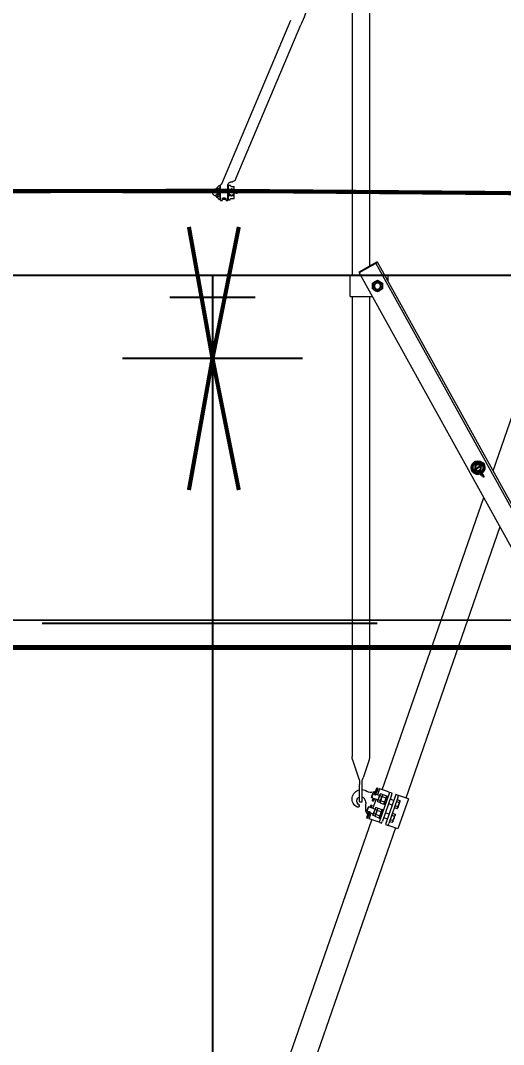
# Model space of a CAD drawing. Header units: millimetres. Extents: x -37020 to 35906, y -101 to 52234.
# Drawn here: x -52.935 to -51.77, y 320.153 to 322.619 of the extents above; entities that cross this region are included whole.
import ezdxf

# ---------------------------------------------------------------- set-up
doc = ezdxf.new("R2010")
doc.units = ezdxf.units.MM
doc.header["$PDMODE"] = 35
doc.header["$PDSIZE"] = 1
for name, pattern in [('CENTER', [50.8, 31.75, -6.35, 6.35, -6.35]), ('CENTROX2', [101.6, 63.5, -12.7, 12.7, -12.7]), ('DASHED2', [0.375, 0.25, -0.125]), ('HIDDEN', [9.525, 6.35, -3.175]), ('TRAZO_Y_PUNTO2', [12.7, 6.35, -3.175, 0, -3.175])]:
    doc.linetypes.add(name, pattern=pattern)
for name, color, linetype in [('Catenaria', 2, 'Continuous'), ('Eje unifilar', 4, 'CENTROX2'), ('ME-RIELES', 240, 'TRAZO_Y_PUNTO2'), ('unifilar VIAS Ppales', 5, 'DASHED2')]:
    doc.layers.add(name, color=color, linetype=linetype)
doc.styles.add('Romans', font='romans.shx', dxfattribs={"width": 0.8})
doc.styles.get("Standard").update_dxf_attribs({"font": 'arial.ttf'})
doc.dimstyles.get("Standard").update_dxf_attribs({"dimtxt": 0.18, "dimasz": 0.18, "dimexe": 0.18, "dimexo": 0.0625, "dimgap": 0.09, "dimtad": 0, "dimtih": 1, "dimtoh": 1, "dimdec": 4, "dimzin": 0, "dimdsep": 46, "dimtxsty": 'Standard', "dimcen": 0.09, "dimadec": 0, "dimazin": 0, "dimtfac": 1, "dimtdec": 4, "dimtofl": 0, "dimtmove": 0, "dimatfit": 3, "dimfxl": 1, "dimtolj": 1, "dimtzin": 0, "dimarcsym": 0})

# ---------------------------------------------------------------- blocks, each defined once
blk = doc.blocks.new('ménsula móvil OUT G 3.2m')
at = {"color": 251, "linetype": 'Continuous', "lineweight": 15}
for p, q in [((1602.1, 92.1), (2695.4, -513.9)), ((1604.4, 96.3), (2697.7, -509.8)), ((1579.8, 51.8), (2673.1, -554.2)), ((2195.6, -231.4), (2480.6, -132.3)), ((2060.4, -214.6), (1407.6, -441.6)), ((1427.4, -498.6), (2131.2, -253.8)), ((2180.7, -253.6), (2180.2, -253.6)), ((2180.2, -253.6), (2180.3, -254)), ((2180.3, -254), (2180.4, -254.3)), ((2180.4, -254.3), (2180.6, -254.7)), ((2180.6, -254.7), (2180.6, -254.8)), ((2196.3, -263.4), (2180.6, -254.7)), ((2180.6, -254.8), (2180.6, -254.9)), ((2180.6, -254.9), (2180.7, -254.9)), ((2181.1, -253.6), (2180.7, -253.6)), ((2180.7, -254.9), (2180.7, -255)), ((2180.7, -255), (2180.7, -255.1)), ((2180.7, -255.1), (2180.7, -255.1)), ((2180.7, -255.1), (2180.8, -255.2)), ((2196.1, -263.7), (2180.8, -255.2)), ((2180.8, -255.2), (2180.8, -255.2)), ((2180.8, -255.2), (2180.8, -255.2)), ((2180.8, -255.2), (2180.8, -255.2)), ((2181.4, -253.6), (2181.1, -253.6)), ((2181.6, -253.6), (2181.4, -253.6)), ((2181.7, -253.6), (2181.6, -253.6)), ((2197.2, -262.2), (2181.7, -253.6)), ((2182.6, -257.5), (2183, -257.4)), ((2182.9, -257.9), (2182.6, -257.5)), ((2183.1, -258.3), (2182.9, -257.9)), ((2183, -257.4), (2183.3, -257.4)), ((2183.2, -258.6), (2183.1, -258.3)), ((2183.3, -258.7), (2183.2, -258.6)), ((2183.3, -257.4), (2183.7, -257.3)), ((2183.4, -258.8), (2183.3, -258.7)), ((2183.4, -258.8), (2195.4, -265.4)), ((2183.7, -257.3), (2183.8, -257.3)), ((2195.9, -264), (2183.7, -257.3)), ((2183.8, -257.3), (2183.9, -257.2)), ((2183.9, -257.2), (2184, -257.2)), ((2184, -257.2), (2184, -257.2)), ((2184, -257.2), (2184.1, -257.2)), ((2184.1, -257.2), (2184.2, -257.2)), ((2184.2, -257.2), (2184.2, -257.2)), ((2184.2, -257.2), (2184.3, -257.2)), ((2196.1, -263.7), (2184.3, -257.2)), ((2184.3, -257.2), (2184.3, -257.2)), ((2184.3, -257.2), (2184.3, -257.2)), ((2211.3, -271.7), (2210.3, -271.2)), ((2212, -270.4), (2210.8, -269.8)), ((2212, -270.4), (2211.3, -271.7)), ((2214.3, -270.8), (2214.4, -270.9)), ((2214.4, -270.9), (2214.4, -271.2)), ((2214.4, -271.2), (2214.5, -271.7)), ((2196.5, -277.6), (2195.5, -279)), ((2198.1, -278.5), (2197.4, -280.1)), ((2209, -273), (2210.2, -273.7)), ((2211, -272.4), (2209.9, -271.8)), ((2211.1, -272), (2210.1, -271.5)), ((2211.1, -272), (2210.1, -271.5)), ((2210.2, -273.7), (2211, -272.4)), ((2211, -272.4), (2211.1, -272)), ((2211.3, -271.7), (2211.1, -272)), ((2211.8, -275.4), (2211.9, -275.4)), ((2211.9, -275.4), (2212.1, -275.3)), ((2212.1, -275.3), (2212.6, -275.1)), ((2212.6, -275.1), (2213.1, -274.9)), ((2213.5, -273.4), (2213.1, -274)), ((2213.1, -274.9), (2213.2, -274.9)), ((2213.2, -274.9), (2213.3, -274.9)), ((2213.3, -274.9), (2213.4, -274.8)), ((2213.3, -274.9), (2213.3, -274.9)), ((2213.4, -274.8), (2213.4, -274.8)), ((2213.4, -274.8), (2213.5, -274.8)), ((2213.9, -272.7), (2213.5, -273.4)), ((2213.5, -274.8), (2213.5, -274.8)), ((2213.5, -274.8), (2213.5, -274.8)), ((2215.1, -274.3), (2213.7, -275.1)), ((2214.2, -275.6), (2214.8, -274.7)), ((2214.5, -271.7), (2214.6, -272.2)), ((2214.6, -272.2), (2214.7, -272.3)), ((2214.7, -272.3), (2214.7, -272.4)), ((2214.7, -272.4), (2214.7, -272.4)), ((2214.7, -272.4), (2214.7, -272.5)), ((2214.7, -272.5), (2214.7, -272.5)), ((2214.7, -272.5), (2214.7, -272.6)), ((2214.7, -272.6), (2214.7, -272.6)), ((2214.7, -272.6), (2214.7, -272.6)), ((2214.8, -274.7), (2214.9, -274.6)), ((2215.2, -274), (2215.8, -272.8)), ((2215.8, -272.8), (2215.8, -272.7)), ((1405.4, -435.5), (1333.5, -460.6)), ((1405.4, -435.5), (1412, -454.3)), ((1335.6, -466.7), (587.8, -726.7)), ((1333.5, -460.6), (1340, -479.3)), ((1409, -461), (1346.5, -482.8)), ((1411.1, -467), (1348.6, -488.8)), ((1358.6, -470.1), (1366, -467.6)), ((1366, -467.6), (1367.1, -467.2)), ((1367.1, -467.2), (1368.7, -467.5)), ((1371, -474.2), (1368.7, -467.5)), ((1383.2, -461.6), (1382.1, -462.8)), ((1384.5, -469.6), (1382.1, -462.8)), ((1384.3, -461.2), (1383.2, -461.6)), ((1391.7, -458.6), (1384.3, -461.2)), ((1389.4, -467.9), (1387, -461.1)), ((1399, -456.1), (1391.7, -458.6)), ((1399.2, -464.4), (1396.8, -457.7)), ((1400.2, -455.7), (1399, -456.1)), ((1401.7, -456), (1400.2, -455.7)), ((1404.1, -462.7), (1401.7, -456)), ((1409, -461), (1413.7, -459.4)), ((1415.8, -465.4), (1411.1, -467)), ((1412, -454.3), (1413.7, -459.4)), ((1413.7, -459.4), (1415.8, -465.4)), ((1340, -479.3), (1341.8, -484.4)), ((1341.8, -484.4), (1346.5, -482.8)), ((1343.8, -490.4), (1341.8, -484.4)), ((1348.6, -488.8), (1343.8, -490.4)), ((1349.1, -474.3), (1350.1, -473.1)), ((1351.4, -481.1), (1349.1, -474.3)), ((1350.1, -473.1), (1351.2, -472.7)), ((1351.2, -472.7), (1358.6, -470.1)), ((1414.4, -476.5), (1351.9, -498.2)), ((1416.5, -482.5), (1353.9, -504.2)), ((1356.3, -479.4), (1354, -472.6)), ((1360.9, -495.1), (1357.6, -485.6)), ((1366.1, -475.9), (1363.8, -469.2)), ((1369, -481.7), (1372.3, -491.1)), ((1390.7, -474.1), (1394, -483.6)), ((1391.3, -491.2), (1392.3, -494.2)), ((1392.3, -494.2), (1413.2, -487)), ((1401.1, -501.7), (1398.1, -493.1)), ((1405.3, -479.6), (1402, -470.2)), ((1411, -498.3), (1407.9, -489.6)), ((1412.9, -487.9), (1411.3, -487.6)), ((1413.2, -487), (1412.2, -484)), ((1415.9, -496.6), (1412.9, -487.9)), ((1414.4, -476.5), (1419.1, -474.8)), ((1421.2, -480.8), (1416.5, -482.5)), ((1419.1, -474.8), (1421.2, -480.8)), ((1421.2, -480.8), (1423, -485.9)), ((1423, -485.9), (1429.5, -504.7)), ((2665.8, -485), (2653.1, -485)), ((2665.8, -492.1), (2665.8, -485)), ((1347.1, -499.9), (1351.9, -498.2)), ((1349.2, -505.9), (1347.1, -499.9)), ((1353.9, -504.2), (1349.2, -505.9)), ((1349.2, -505.9), (1351, -511)), ((1351, -511), (1357.5, -529.7)), ((1359.3, -505.7), (1358.2, -502.7)), ((1380.1, -498.5), (1359.3, -505.7)), ((1360.2, -506.3), (1361.2, -505)), ((1363.2, -514.9), (1360.2, -506.3)), ((1364.8, -515.2), (1363.2, -514.9)), ((1363.7, -516.5), (1364.8, -515.2)), ((1363.7, -516.5), (1365.2, -520.6)), ((1364.8, -515.2), (1365.9, -514.8)), ((1368.1, -513.2), (1365.1, -504.6)), ((1365.9, -514.8), (1373.3, -512.3)), ((1368.6, -514.8), (1370.1, -518.9)), ((1373.3, -512.3), (1380.6, -509.7)), ((1377.9, -509.8), (1374.9, -501.1)), ((1382.6, -515.4), (1375.2, -518)), ((1378.2, -499.1), (1379.8, -499.4)), ((1378.4, -511.3), (1379.9, -515.5)), ((1379.1, -495.5), (1380.1, -498.5)), ((1382.8, -508.1), (1379.8, -499.4)), ((1380.6, -509.7), (1381.8, -509.3)), ((1380.9, -516), (1386.3, -531.4)), ((1382.8, -508.1), (1381.8, -509.3)), ((1381.8, -509.3), (1383.3, -509.6)), ((1382.6, -521), (1404.4, -513.4)), ((1383.7, -515), (1382.6, -515.4)), ((1383.3, -509.6), (1384.8, -513.8)), ((1384.8, -513.8), (1383.7, -515)), ((1394.3, -493.5), (1393.2, -494.8)), ((1396.2, -503.4), (1393.2, -494.8)), ((1396.2, -503.4), (1397.8, -503.7)), ((1397.8, -503.7), (1396.8, -505)), ((1396.8, -505), (1398.2, -509.1)), ((1399, -503.4), (1397.8, -503.7)), ((1398.2, -509.1), (1399.8, -509.4)), ((1406.3, -500.8), (1399, -503.4)), ((1399.8, -509.4), (1400.9, -509)), ((1400.9, -509), (1408.3, -506.5)), ((1401.7, -503.3), (1403.1, -507.4)), ((1402.6, -508.4), (1408, -523.9)), ((1405.2, -518), (1405.9, -517.8)), ((1405.9, -517.8), (1405.2, -518)), ((1413.7, -498.2), (1406.3, -500.8)), ((1415.7, -503.9), (1408.3, -506.5)), ((1411.5, -499.8), (1412.9, -504)), ((1414.8, -497.8), (1413.7, -498.2)), ((1417.2, -513.8), (1414, -504.5)), ((1414.8, -497.8), (1415.9, -496.6)), ((1416.4, -498.1), (1414.8, -497.8)), ((1415.7, -503.9), (1416.8, -503.5)), ((1429.5, -504.7), (1415.7, -509.5)), ((1415.7, -514.4), (1430.8, -509.1)), ((1430.8, -509.1), (1415.7, -514.4)), ((1416.4, -498.1), (1417.8, -502.3)), ((1416.6, -517.1), (1431.7, -511.8)), ((1416.6, -517.1), (1431.7, -511.8)), ((1416.8, -503.5), (1417.8, -502.3)), ((1419.3, -519.9), (1418.1, -516.5)), ((1423.7, -514.6), (1421.5, -520.5)), ((1423.2, -506.8), (1424.7, -511.2)), ((1431.9, -511.5), (1431.2, -509.3)), ((2633.5, -498), (2626.5, -510)), ((2626.5, -510), (2633.5, -522)), ((2647.3, -498), (2633.5, -498)), ((2654.3, -510), (2647.3, -498)), ((2647.3, -522), (2654.3, -510)), ((607.6, -783.7), (1355.4, -523.6)), ((1357.5, -529.7), (1371.3, -524.9)), ((1359.8, -536.5), (1359, -534.3)), ((1359.3, -534), (1374.4, -528.7)), ((1374.4, -528.7), (1359.3, -534)), ((1375.3, -531.4), (1360.2, -536.7)), ((1375.3, -531.4), (1360.2, -536.7)), ((1366.7, -520.9), (1365.2, -520.6)), ((1366.1, -526.7), (1367.6, -530.9)), ((1367.9, -520.5), (1366.7, -520.9)), ((1367.9, -520.5), (1375.2, -518)), ((1372.8, -529.3), (1369.6, -519.9)), ((1374.9, -535.4), (1373.8, -532)), ((1386.3, -531.4), (1374.9, -535.4)), ((1376.2, -536), (1374.9, -535.4)), ((1385.7, -532.7), (1376.2, -536)), ((1376.9, -537.7), (1393.4, -537.9)), ((1384.2, -525.3), (1384.8, -525.1)), ((1384.9, -525.1), (1384.2, -525.3)), ((1384.8, -525.1), (1387.5, -524.2)), ((1384.9, -525.1), (1384.8, -525.1)), ((1387.5, -524.2), (1384.9, -525.1)), ((1385, -525.1), (1384.9, -525.1)), ((1385.2, -525.2), (1385, -525.1)), ((1385.8, -527.8), (1385.1, -528)), ((1385.8, -527.8), (1385.1, -528)), ((1385.4, -525.4), (1385.2, -525.2)), ((1385.5, -525.6), (1385.4, -525.4)), ((1385.7, -525.8), (1385.5, -525.6)), ((1385.8, -526.1), (1385.7, -525.8)), ((1386.3, -531.4), (1385.7, -532.7)), ((1385.9, -526.4), (1385.8, -526.1)), ((1388.4, -526.9), (1385.8, -527.8)), ((1388.4, -526.9), (1385.8, -527.8)), ((1385.8, -527.8), (1385.9, -527.7)), ((1385.8, -527.8), (1385.8, -527.8)), ((1386, -526.7), (1385.9, -526.4)), ((1385.9, -527.7), (1386, -527.5)), ((1386, -527), (1386, -526.7)), ((1386, -527.2), (1386, -527)), ((1386, -527.5), (1386, -527.2)), ((1387.5, -524.2), (1389.2, -523.6)), ((1389.2, -523.6), (1387.5, -524.2)), ((1387.5, -524.2), (1387.5, -524.2)), ((1390.1, -526.3), (1388.4, -526.9)), ((1390.1, -526.3), (1388.4, -526.9)), ((1388.4, -526.9), (1388.4, -526.9)), ((1400.8, -519.5), (1402.5, -518.9)), ((1402.5, -518.9), (1400.9, -519.5)), ((1401.8, -522.2), (1403.5, -521.6)), ((1401.8, -522.2), (1403.5, -521.6)), ((1402.5, -518.9), (1405.2, -518)), ((1405.2, -518), (1402.5, -518.9)), ((1402.5, -518.9), (1402.5, -518.9)), ((1403.5, -521.6), (1406.1, -520.7)), ((1403.5, -521.6), (1406.1, -520.7)), ((1403.5, -521.6), (1403.5, -521.6)), ((1405.2, -541), (1403.9, -540.4)), ((1404.9, -518.8), (1405, -518.6)), ((1405, -519.1), (1404.9, -518.8)), ((1405, -518.3), (1405.1, -518.2)), ((1405, -518.6), (1405, -518.3)), ((1405, -519.4), (1405, -519.1)), ((1405.1, -519.7), (1405, -519.4)), ((1405.1, -518.2), (1405.2, -518)), ((1405.3, -520), (1405.1, -519.7)), ((1405.2, -518), (1405.2, -518)), ((1405.4, -520.2), (1405.3, -520)), ((1405.6, -520.4), (1405.4, -520.2)), ((1405.8, -520.6), (1405.6, -520.4)), ((1405.9, -520.7), (1405.8, -520.6)), ((1406.1, -520.7), (1405.9, -520.7)), ((1406.1, -520.7), (1406.8, -520.5)), ((1406.1, -520.7), (1406.8, -520.5)), ((1406.1, -520.7), (1406.1, -520.7)), ((1408, -523.9), (1419.3, -519.9)), ((1408, -523.9), (1409.2, -524.5)), ((1409.2, -524.5), (1418.7, -521.2)), ((1418.7, -521.2), (1419.3, -519.9)), ((1499.4, -530.2), (1455.9, -544.6)), ((2615, -528.9), (1507.3, -528.9)), ((2615, -576), (2615, -522)), ((2633.5, -522), (2647.3, -522)), ((3733.5, -528.9), (2687.1, -528.9)), ((1388.9, -553.8), (1389.6, -553.8)), ((1398.2, -552.9), (1398.2, -547.1)), ((1398.2, -547.1), (1440.2, -547.1)), ((1398.2, -552.9), (1440.2, -552.9)), ((1499.4, -569.8), (1455.9, -555.4)), ((2665.8, -576), (2665.8, -553.1)), ((2615, -571.1), (1507.3, -571.1)), ((2615, -576), (2665.8, -576)), ((3733.5, -571.1), (2665.8, -571.1)), ((2901.2, -850.5), (3269.5, -694.5)), ((3280.1, -719.3), (2886.2, -886.1)), ((2851.5, -862.2), (2851.5, -855.2)), ((2851.5, -855.2), (2880.5, -855.2)), ((2857.3, -862.2), (2857.7, -862.7)), ((2858.5, -862.7), (2857.7, -862.7)), ((2858.5, -869.7), (2858.5, -862.7)), ((2864.9, -855.2), (2864.9, -851.9)), ((2866.4, -850), (2867.4, -850)), ((2866.9, -851.9), (2866.9, -855.2)), ((2866.9, -851.9), (2866.9, -855.2)), ((2866.9, -851.9), (2866.9, -851.9)), ((2867.2, -851.9), (2867.2, -855.2)), ((2873.5, -869.7), (2873.5, -862.7)), ((2873.5, -862.7), (2874.3, -862.7)), ((2874.7, -862.2), (2874.3, -862.7)), ((2880.5, -862.2), (2880.5, -855.2)), ((2896.6, -852.4), (2901.2, -850.5)), ((2846.3, -874.7), (2846.3, -870.7)), ((2846.3, -870.7), (2884.1, -870.7)), ((2846.3, -888.7), (2846.3, -884.7)), ((2848.5, -869.7), (2848.5, -865.2)), ((2848.5, -865.2), (2848.5, -865.2)), ((2883.5, -869.7), (2848.5, -869.7)), ((2849, -870.7), (2849, -869.7)), ((2849.9, -884.6), (2849.9, -874.8)), ((2883, -870.7), (2883, -869.7)), ((2883.5, -869.7), (2883.5, -865.2)), ((2883.5, -865.2), (2883.5, -865.2)), ((2884.1, -870.7), (2887, -869.5)), ((2846.3, -888.7), (2884, -888.7)), ((2850, -892.7), (2850, -889.2)), ((2850, -889.2), (2865, -889.2)), ((2851, -889), (2851.2, -888.7)), ((2851, -889.2), (2851, -889)), ((2856.5, -889.2), (2856.5, -898.3)), ((2856.5, -898.3), (2858.2, -899.7)), ((2858.2, -899.7), (2862.1, -897.6)), ((2865, -889.2), (2859.2, -894.2)), ((2859.2, -894.2), (2862.1, -897.6)), ((2865, -889.2), (2865, -888.7)), ((2867, -889.2), (2867, -888.7)), ((2872.8, -894.2), (2867, -889.2)), ((2867, -889.2), (2882, -889.2)), ((2869.9, -897.7), (2872.8, -894.2)), ((2869.9, -897.7), (2873.5, -899.6)), ((2875.5, -898.3), (2873.9, -899.7)), ((2875.5, -889.2), (2875.5, -898.3)), ((2881, -888.7), (2881, -889.2)), ((2882, -889.2), (2882, -892.7))]:
    blk.add_line(p, q, dxfattribs=at)
at = {"color": 251, "linetype": 'CENTER'}
blk.add_line((2212, -251.6), (2194.2, -283.6), dxfattribs=at)
at = {"color": 251}
blk.add_line((2697.7, -509.8), (2673.1, -554.2), dxfattribs=at)
at = {"color": 251, "linetype": 'Continuous', "lineweight": 15}
blk.add_lwpolyline([(2862.3, -855.3), (2869.7, -855.3), (2873.5, -861.7), (2869.7, -868.2), (2862.3, -868.2), (2858.5, -861.7)], close=True, dxfattribs=at)
for points in [[(2864.6, -850.7), (2864.7, -850.8), (2865, -850.9), (2865.3, -850.8), (2865.7, -850.6), (2866.1, -850.4), (2866.4, -850)], [(2864.9, -851.9), (2864.9, -851.9), (2865, -851.9), (2865.3, -851.9), (2865.7, -851.9), (2866.1, -851.9), (2866.5, -851.9), (2866.9, -851.9)], [(2867.4, -850), (2867.6, -849.7), (2867.7, -849.2), (2867.6, -848.8), (2867.4, -848.4), (2867.2, -848.1), (2866.9, -848.1), (2866.6, -848.1), (2866.4, -848.4), (2866.2, -848.8), (2866.1, -849.2), (2866.2, -849.7), (2866.4, -850)], [(2867.2, -851.9), (2867.1, -851.9), (2866.9, -851.9)], [(2846.3, -874.7), (2846.3, -874.7), (2846.5, -874.7), (2847.2, -874.7), (2848.2, -874.7), (2849.6, -874.7)], [(2849.6, -884.7), (2848.2, -884.7), (2847.2, -884.7), (2846.5, -884.7), (2846.3, -884.7), (2846.3, -884.7)], [(2850, -892.7), (2851.9, -894.3), (2854.1, -896.2), (2856.5, -898.3)], [(2882, -892.7), (2880.1, -894.3), (2877.9, -896.2), (2875.5, -898.3)]]:
    blk.add_lwpolyline(points, dxfattribs=at)
blk.add_lwpolyline([(2862, -897.2), (2860.4, -895.2, -0.376662), (2860.4, -894.7, -0.42904), (2871.6, -894.7, -0.376662), (2871.6, -895.2), (2870, -897.2, 0.476974), (2870.1, -897.8), (2873.5, -899.6, -0.278878), (2873.7, -899.9, -1.011739), (2858.3, -899.9, -0.278879), (2858.5, -899.6), (2861.9, -897.8, 0.476974)], format="xyb", close=True, dxfattribs=at)
for centre, radius in [((2203.1, -267.6), 8), ((2203.1, -267.6), 6.5), ((2640.4, -510), 12), ((2866, -861.7), 6.47)]:
    blk.add_circle(centre, radius, dxfattribs=at)
at = {"color": 251, "linetype": 'HIDDEN'}
blk.add_circle((2640.4, -510), 8, dxfattribs=at)
at = {"color": 251, "linetype": 'Continuous', "lineweight": 15}
for centre, radius, start, end in [((2203.1, -267.6), 16.7, 157.3746, 253.2356), ((2203.1, -267.6), 13.7, 158.7588, 209.4223), ((2203.1, -267.6), 16.7, 337.9875, 144.6254), ((2203.1, -267.6), 11.9, 159.9341, 181), ((2203.1, -267.6), 11.9, 181, 241), ((2203.1, -267.6), 13.7, 92.4976, 143.2412), ((2203.1, -267.6), 11.9, 121, 142.0659), ((2203.1, -267.6), 11.9, 61, 121), ((2203.1, -267.6), 13.7, 31.5399, 89.9713), ((2203.1, -267.6), 11.9, 1, 61), ((2215, -274.2), 3.51, 200.2664, 61), ((2213.7, -267.5), 3.36, 241, 281.7336), ((2215, -274.2), 3.51, 61, 101.7336), ((2203.1, -267.6), 11.9, 344.7098, 1), ((2203.1, -267.6), 13.7, 345.7563, 30.0692), ((2203.1, -267.6), 13.7, 212.1347, 236.5), ((2203.1, -267.6), 11.9, 241, 301), ((2203.1, -267.6), 13.7, 245.5, 269.5138), ((2203.1, -267.6), 16.7, 253.2356, 324.0125), ((2203.1, -267.6), 13.7, 272.7122, 316.2437), ((2203.1, -267.6), 11.9, 301, 317.2902), ((2208.6, -276.6), 3.36, 20.2664, 61), ((2208.6, -276.6), 4.85, 20.2664, 61), ((2213.7, -267.5), 5.21, 241, 281.7336), ((2208.6, -276.6), 5.21, 20.2664, 61), ((2213.7, -267.5), 4.85, 241, 281.7336), ((2215, -274.2), 2.03, 200.2664, 101.7336), ((2215, -274.2), 1.67, 200.2664, 101.7336), ((1436.6, -526.7), 19.1, 144.285, 156.6722), ((1377, -527.7), 10, 199.1769, 200.1036), ((1377, -527.7), 10, 216.6875, 269.1769), ((1392.5, -523.9), 5.02, 182.7126, 215.6412), ((1389.4, -525), 1.45, 300.1393, 98.2146), ((1389.2, -523.8), 0.23, 98.2146, 109.1769), ((1390, -526.1), 0.23, 289.1769, 300.1393), ((1393, -562.9), 25, 64.1769, 89.1769), ((1401.6, -520.8), 1.45, 120.1393, 278.2146), ((1401, -519.7), 0.23, 109.1769, 120.1393), ((1401.7, -522), 0.23, 278.2146, 289.1769), ((1398.5, -521.9), 5.02, 2.7126, 35.6412), ((1400.8, -550), 10, 16.858, 64.1769), ((1435.5, -525.8), 15, 159.1769, 216.9913), ((1405.6, -548.4), 22.5, 3.204, 36.9913), ((1507.3, -553.9), 25, 90, 108.3098), ((1388.8, -557.3), 3.5, 89.1769, 208.1725), ((1405.6, -548.4), 22.5, 208.1725, 348.3527), ((1389.5, -557.3), 3.5, 32.9259, 89.1769), ((1400.8, -550), 10, 212.9259, 343.142), ((1440.2, -497.1), 50, 270, 288.3098), ((1440.2, -602.9), 50, 71.6902, 90), ((1507.3, -546.1), 25, 251.6902, 270), ((3472.7, -1174.2), 521, 77.9537, 112.9537), ((2848.5, -862.2), 3, 270, 0), ((2868.9, -862.5), 11.6, 140.8336, 178.3498), ((2863.6, -851.8), 3.32, 358.8053, 32.8157), ((2870.2, -851.8), 3.32, 147.0882, 181.1058), ((2867, -850.4), 0.568, 332.2345, 43.0617), ((2863.1, -862.5), 11.6, 1.6502, 39.1664), ((2883.5, -862.2), 3, 180, 270), ((2904.4, -863.8), 13.8, 124.6104, 180.6061), ((2884.6, -864), 6, 292.9537, 0.6061)]:
    blk.add_arc(centre, radius, start, end, dxfattribs=at)
for centre, major_axis, ratio, start_param, end_param in [((1433.2, -509.8), (-2.73, -0.95), 0.501149, 5.349757, 7.216614), ((1430.8, -509.3), (-0.076, 0.217), 0.534873, 6.091856, 6.283185), ((1431.1, -510.5), (-0.48, 1.37), 0.534873, 5.645818, 6.091856), ((1431.1, -510.5), (-0.48, 1.37), 0.534873, 3.332922, 3.77896), ((1431.6, -511.6), (-0.076, 0.217), 0.534873, 3.141593, 3.332922)]:
    blk.add_ellipse(centre, major_axis=major_axis, ratio=ratio, start_param=start_param, end_param=end_param, dxfattribs=at)
at = {"color": 251, "linetype": 'Continuous', "lineweight": 15, "extrusion": (0, 0, -1)}
for centre, major_axis, ratio, start_param, end_param in [((1359.9, -535.3), (-0.48, 1.37), 0.534873, 5.645818, 6.091856), ((1357.8, -536), (2.73, 0.95), 0.501149, 5.349757, 7.216614), ((1359.3, -534.2), (-0.076, 0.217), 0.534873, 6.091856, 6.283185), ((1359.9, -535.3), (-0.48, 1.37), 0.534873, 3.332922, 3.77896), ((1360.1, -536.5), (-0.076, 0.217), 0.534873, 3.141593, 3.332922)]:
    blk.add_ellipse(centre, major_axis=major_axis, ratio=ratio, start_param=start_param, end_param=end_param, dxfattribs=at)
at = {"color": 251, "linetype": 'Continuous', "lineweight": 15}
for points, knots in [([(2191.2, -267.8), (2191.2, -266.8), (2191.1, -265.2), (2191.1, -263.7), (2191.1, -263.1)], [0, 0, 0, 0, 0.597277, 1, 1, 1, 1]), ([(2191.3, -274.7), (2191.3, -273.6), (2191.2, -271.4), (2191.2, -269.1), (2191.2, -267.8), (2191.2, -267.8)], [0, 0, 0, 0, 0.484546, 0.986748, 1, 1, 1, 1]), ([(2197, -257.4), (2196.8, -257.5), (2195.9, -258), (2194.6, -258.8), (2193.4, -259.5), (2192.9, -259.8)], [0, 0, 0, 0, 0.098345, 0.64049, 1, 1, 1, 1]), ([(2202.9, -253.8), (2202.4, -254.1), (2201.2, -254.9), (2199.2, -256), (2197.7, -256.9), (2197, -257.4)], [0, 0, 0, 0, 0.265444, 0.628072, 1, 1, 1, 1]), ([(2202.9, -253.8), (2203.8, -254.4), (2205.7, -255.4), (2207.8, -256.6), (2208.8, -257.2), (2208.9, -257.2)], [0, 0, 0, 0, 0.484547, 0.986748, 1, 1, 1, 1]), ([(2208.9, -257.2), (2209.7, -257.6), (2211.4, -258.6), (2213.4, -259.7), (2214.6, -260.3), (2214.9, -260.5)], [0, 0, 0, 0, 0.406635, 0.827972, 1, 1, 1, 1]), ([(2214.9, -260.5), (2214.9, -261.6), (2214.9, -263.8), (2215, -266.1), (2215, -267.4), (2215, -267.4)], [0, 0, 0, 0, 0.4845457, 0.9867486, 1, 1, 1, 1]), ([(2215, -267.4), (2215, -268.4), (2215, -269.5), (2215.1, -270.6), (2215.1, -270.8)], [0, 0, 0, 0, 0.847161, 1, 1, 1, 1]), ([(2197.3, -278), (2196.5, -277.5), (2194.8, -276.6), (2192.8, -275.5), (2191.6, -274.9), (2191.3, -274.7)], [0, 0, 0, 0, 0.406636, 0.827972, 1, 1, 1, 1]), ([(2203.3, -281.3), (2202.4, -280.8), (2200.5, -279.8), (2198.4, -278.6), (2197.3, -278), (2197.3, -278)], [0, 0, 0, 0, 0.4845457, 0.9867481, 1, 1, 1, 1]), ([(2209.2, -277.8), (2209.1, -277.9), (2208.2, -278.4), (2206.6, -279.4), (2204.7, -280.5), (2203.7, -281.1), (2203.3, -281.3)], [0, 0, 0, 0, 0.066921, 0.435837, 0.815266, 1, 1, 1, 1]), ([(2212.1, -276.1), (2211.9, -276.2), (2211, -276.8), (2210, -277.3), (2209.2, -277.8)], [0, 0, 0, 0, 0.2287917, 1, 1, 1, 1]), ([(2215.1, -272.6), (2215.1, -272.8), (2215.1, -273.3), (2215.1, -273.9), (2215.1, -274.3)], [0, 0, 0, 0, 0.32141, 1, 1, 1, 1]), ([(1366, -467.6), (1365.9, -467.6), (1365.7, -467.7), (1365.2, -467.9), (1364.7, -468.3), (1364.2, -468.7), (1363.9, -469), (1363.8, -469.2)], [0, 0, 0, 0, 0.070056, 0.300425, 0.53083, 0.765392, 1, 1, 1, 1]), ([(1368.7, -467.5), (1368.4, -467.4), (1368, -467.4), (1367.3, -467.3), (1366.6, -467.4), (1366.2, -467.5), (1366, -467.6)], [0, 0, 0, 0, 0.247711, 0.495365, 0.747705, 1, 1, 1, 1]), ([(1382.1, -462.8), (1382.3, -462.6), (1382.6, -462.3), (1383.1, -461.8), (1383.7, -461.5), (1384.1, -461.3), (1384.3, -461.2)], [0, 0, 0, 0, 0.247711, 0.495365, 0.747705, 1, 1, 1, 1]), ([(1384.3, -461.2), (1384.4, -461.2), (1384.6, -461.1), (1385.1, -461), (1385.7, -461), (1386.3, -461), (1386.8, -461.1), (1387, -461.1)], [0, 0, 0, 0, 0.070056, 0.300425, 0.53083, 0.765392, 1, 1, 1, 1]), ([(1387, -461.1), (1387.6, -460.7), (1388.4, -460.2), (1389.6, -459.5), (1390.6, -459), (1391.3, -458.8), (1391.7, -458.6)], [0, 0, 0, 0, 0.387945, 0.583937, 0.779906, 1, 1, 1, 1]), ([(1391.7, -458.6), (1392, -458.5), (1392.7, -458.3), (1393.7, -458.1), (1394.7, -457.9), (1395.8, -457.8), (1396.5, -457.7), (1396.8, -457.7)], [0, 0, 0, 0, 0.199457, 0.398929, 0.601454, 0.804007, 1, 1, 1, 1]), ([(1396.8, -457.7), (1397, -457.5), (1397.3, -457.2), (1397.8, -456.7), (1398.4, -456.3), (1398.8, -456.2), (1399, -456.1)], [0, 0, 0, 0, 0.2477112, 0.4953655, 0.7477053, 1, 1, 1, 1]), ([(1399, -456.1), (1399.1, -456.1), (1399.3, -456), (1399.8, -455.9), (1400.4, -455.8), (1401.1, -455.9), (1401.5, -456), (1401.7, -456)], [0, 0, 0, 0, 0.070056, 0.300425, 0.53083, 0.765392, 1, 1, 1, 1]), ([(1351.2, -472.7), (1351.2, -472.7), (1350.9, -472.8), (1350.5, -473), (1350, -473.4), (1349.5, -473.8), (1349.2, -474.1), (1349.1, -474.3)], [0, 0, 0, 0, 0.070056, 0.300425, 0.53083, 0.765392, 1, 1, 1, 1]), ([(1354, -472.6), (1353.7, -472.6), (1353.3, -472.5), (1352.6, -472.5), (1351.9, -472.5), (1351.5, -472.6), (1351.2, -472.7)], [0, 0, 0, 0, 0.2477112, 0.4953655, 0.7477053, 1, 1, 1, 1]), ([(1358.6, -470.1), (1358.3, -470.3), (1357.6, -470.5), (1356.7, -471), (1355.7, -471.5), (1354.8, -472), (1354.2, -472.4), (1354, -472.6)], [0, 0, 0, 0, 0.199457, 0.398929, 0.601454, 0.804007, 1, 1, 1, 1]), ([(1363.8, -469.2), (1363.1, -469.2), (1362.1, -469.3), (1360.7, -469.6), (1359.7, -469.8), (1359, -470), (1358.6, -470.1)], [0, 0, 0, 0, 0.387945, 0.583937, 0.779906, 1, 1, 1, 1]), ([(1395.4, -493.2), (1395.2, -493.2), (1394.7, -493.5), (1393.9, -494), (1393.5, -494.5), (1393.2, -494.8)], [0, 0, 0, 0, 0.268407, 0.632373, 1, 1, 1, 1]), ([(1398.1, -493.1), (1397.9, -493), (1397.3, -492.9), (1396.5, -492.9), (1395.9, -493), (1395.6, -493.1), (1395.4, -493.2)], [0, 0, 0, 0, 0.257198, 0.62627, 0.81314, 1, 1, 1, 1]), ([(1402.8, -490.6), (1402.7, -490.6), (1402.2, -490.8), (1401.3, -491.2), (1400.2, -491.7), (1399.1, -492.4), (1398.5, -492.8), (1398.1, -493.1)], [0, 0, 0, 0, 0.070056, 0.299813, 0.530831, 0.765026, 1, 1, 1, 1]), ([(1407.9, -489.6), (1407.5, -489.7), (1406.6, -489.7), (1405.3, -489.9), (1404, -490.2), (1403.2, -490.5), (1402.8, -490.6)], [0, 0, 0, 0, 0.247269, 0.495363, 0.746874, 1, 1, 1, 1]), ([(1410.1, -488), (1410.1, -488.1), (1409.8, -488.2), (1409.3, -488.4), (1408.9, -488.7), (1408.5, -489.1), (1408.2, -489.4), (1407.9, -489.6)], [0, 0, 0, 0, 0.070059, 0.376588, 0.530821, 0.683101, 1, 1, 1, 1]), ([(1412.9, -487.9), (1412.6, -487.9), (1412.1, -487.8), (1411.5, -487.8), (1410.8, -487.8), (1410.3, -488), (1410.1, -488)], [0, 0, 0, 0, 0.247269, 0.495363, 0.746874, 1, 1, 1, 1]), ([(1360.2, -506.3), (1360.3, -506.1), (1360.6, -505.7), (1361.2, -505.3), (1361.7, -504.9), (1362.1, -504.7), (1362.4, -504.6)], [0, 0, 0, 0, 0.247269, 0.495363, 0.746874, 1, 1, 1, 1]), ([(1362.4, -504.6), (1362.4, -504.6), (1362.7, -504.5), (1363.2, -504.4), (1363.7, -504.4), (1364.3, -504.4), (1364.8, -504.5), (1365.1, -504.6)], [0, 0, 0, 0, 0.070059, 0.376588, 0.530821, 0.683101, 1, 1, 1, 1]), ([(1363.2, -514.9), (1363.4, -515), (1363.9, -515.1), (1364.6, -515.1), (1365.3, -515), (1365.7, -514.9), (1365.9, -514.8)], [0, 0, 0, 0, 0.247269, 0.495363, 0.746874, 1, 1, 1, 1]), ([(1363.7, -516.5), (1363.9, -516.3), (1364.3, -515.8), (1364.9, -515.4), (1365.4, -515), (1365.7, -514.9), (1365.9, -514.8)], [0, 0, 0, 0, 0.257198, 0.62627, 0.81314, 1, 1, 1, 1]), ([(1365.1, -504.6), (1365.4, -504.3), (1366.1, -503.8), (1367.3, -503.2), (1368.5, -502.6), (1369.3, -502.2), (1369.7, -502.1)], [0, 0, 0, 0, 0.247269, 0.495363, 0.746874, 1, 1, 1, 1]), ([(1365.9, -514.8), (1366, -514.8), (1366.2, -514.7), (1366.6, -514.5), (1367.1, -514.2), (1367.6, -513.7), (1367.9, -513.4), (1368.1, -513.2)], [0, 0, 0, 0, 0.070056, 0.299813, 0.530831, 0.765026, 1, 1, 1, 1]), ([(1365.9, -514.8), (1366.1, -514.8), (1366.7, -514.6), (1367.6, -514.6), (1368.3, -514.7), (1368.6, -514.8)], [0, 0, 0, 0, 0.268407, 0.632373, 1, 1, 1, 1]), ([(1368.1, -513.2), (1368.5, -513.2), (1369.4, -513.1), (1370.7, -513), (1372, -512.7), (1372.8, -512.4), (1373.3, -512.3)], [0, 0, 0, 0, 0.247269, 0.495363, 0.746874, 1, 1, 1, 1]), ([(1373.3, -512.3), (1373.1, -512.3), (1372.7, -512.5), (1371.8, -512.9), (1370.7, -513.4), (1369.6, -514.1), (1369, -514.5), (1368.6, -514.8)], [0, 0, 0, 0, 0.0700556, 0.2998126, 0.5308313, 0.7650256, 1, 1, 1, 1]), ([(1369.7, -502.1), (1369.8, -502), (1370.3, -501.9), (1371.2, -501.6), (1372.4, -501.4), (1373.7, -501.2), (1374.5, -501.2), (1374.9, -501.1)], [0, 0, 0, 0, 0.070056, 0.299813, 0.530831, 0.765026, 1, 1, 1, 1]), ([(1373.3, -512.3), (1373.4, -512.2), (1373.9, -512.1), (1374.7, -511.7), (1375.8, -511.2), (1376.9, -510.5), (1377.6, -510.1), (1377.9, -509.8)], [0, 0, 0, 0, 0.070056, 0.299813, 0.530831, 0.765026, 1, 1, 1, 1]), ([(1378.4, -511.3), (1378, -511.4), (1377.1, -511.4), (1375.8, -511.6), (1374.5, -511.9), (1373.7, -512.2), (1373.3, -512.3)], [0, 0, 0, 0, 0.247711, 0.495365, 0.747705, 1, 1, 1, 1]), ([(1374.9, -501.1), (1375.1, -501), (1375.5, -500.5), (1376, -500), (1376.6, -499.7), (1376.9, -499.6), (1377.1, -499.5)], [0, 0, 0, 0, 0.257198, 0.62627, 0.81314, 1, 1, 1, 1]), ([(1379.9, -515.5), (1379.5, -515.7), (1378.8, -516.2), (1377.7, -516.9), (1376.5, -517.5), (1375.7, -517.8), (1375.2, -518)], [0, 0, 0, 0, 0.247269, 0.495363, 0.746874, 1, 1, 1, 1]), ([(1377.1, -499.5), (1377.3, -499.5), (1377.8, -499.3), (1378.7, -499.3), (1379.4, -499.4), (1379.8, -499.4)], [0, 0, 0, 0, 0.268407, 0.632373, 1, 1, 1, 1]), ([(1377.9, -509.8), (1378.2, -509.9), (1378.7, -510), (1379.5, -510), (1380.2, -509.9), (1380.5, -509.8), (1380.6, -509.7)], [0, 0, 0, 0, 0.257198, 0.62627, 0.81314, 1, 1, 1, 1]), ([(1380.6, -509.7), (1380.6, -509.8), (1380.3, -509.8), (1379.9, -510.1), (1379.4, -510.4), (1378.9, -510.8), (1378.6, -511.2), (1378.4, -511.3)], [0, 0, 0, 0, 0.070056, 0.300425, 0.53083, 0.765392, 1, 1, 1, 1]), ([(1382.6, -515.4), (1382.5, -515.4), (1382.3, -515.5), (1381.8, -515.6), (1381.2, -515.6), (1380.5, -515.6), (1380.1, -515.5), (1379.9, -515.5)], [0, 0, 0, 0, 0.070056, 0.299813, 0.530831, 0.765026, 1, 1, 1, 1]), ([(1380.6, -509.7), (1380.8, -509.6), (1381.4, -509.4), (1382.1, -508.9), (1382.6, -508.4), (1382.8, -508.1)], [0, 0, 0, 0, 0.268407, 0.632373, 1, 1, 1, 1]), ([(1383.3, -509.6), (1383.1, -509.6), (1382.6, -509.5), (1381.9, -509.5), (1381.3, -509.5), (1380.8, -509.7), (1380.6, -509.7)], [0, 0, 0, 0, 0.247269, 0.495363, 0.746874, 1, 1, 1, 1]), ([(1384.8, -513.8), (1384.6, -514), (1384.3, -514.3), (1383.8, -514.8), (1383.2, -515.1), (1382.8, -515.3), (1382.6, -515.4)], [0, 0, 0, 0, 0.247269, 0.495363, 0.746874, 1, 1, 1, 1]), ([(1399, -503.4), (1398.7, -503.4), (1398.2, -503.6), (1397.3, -503.6), (1396.6, -503.5), (1396.2, -503.4)], [0, 0, 0, 0, 0.268407, 0.632373, 1, 1, 1, 1]), ([(1396.8, -505), (1396.9, -504.8), (1397.3, -504.4), (1397.8, -504), (1398.3, -503.6), (1398.8, -503.4), (1399, -503.4)], [0, 0, 0, 0, 0.247269, 0.495363, 0.746874, 1, 1, 1, 1]), ([(1398.2, -509.1), (1398.4, -509.2), (1398.9, -509.2), (1399.6, -509.3), (1400.3, -509.2), (1400.7, -509.1), (1400.9, -509)], [0, 0, 0, 0, 0.247269, 0.495363, 0.746874, 1, 1, 1, 1]), ([(1401.1, -501.7), (1401, -501.9), (1400.6, -502.4), (1400, -502.8), (1399.4, -503.2), (1399.1, -503.3), (1399, -503.4)], [0, 0, 0, 0, 0.257198, 0.62627, 0.81314, 1, 1, 1, 1]), ([(1399, -503.4), (1399, -503.3), (1399.3, -503.3), (1399.7, -503.2), (1400.4, -503.1), (1401, -503.1), (1401.5, -503.2), (1401.7, -503.3)], [0, 0, 0, 0, 0.070056, 0.300425, 0.53083, 0.765392, 1, 1, 1, 1]), ([(1400.9, -509), (1401, -509), (1401.2, -508.9), (1401.7, -508.7), (1402.2, -508.3), (1402.7, -507.9), (1403, -507.6), (1403.1, -507.4)], [0, 0, 0, 0, 0.070056, 0.299813, 0.530831, 0.765026, 1, 1, 1, 1]), ([(1406.3, -500.8), (1406.2, -500.8), (1405.7, -501), (1404.8, -501.3), (1403.6, -501.5), (1402.4, -501.7), (1401.6, -501.7), (1401.1, -501.7)], [0, 0, 0, 0, 0.070056, 0.299813, 0.530831, 0.765026, 1, 1, 1, 1]), ([(1401.7, -503.3), (1402, -503), (1402.8, -502.5), (1403.9, -501.9), (1405.1, -501.3), (1405.9, -500.9), (1406.3, -500.8)], [0, 0, 0, 0, 0.247711, 0.495365, 0.747705, 1, 1, 1, 1]), ([(1403.1, -507.4), (1403.6, -507.4), (1404.4, -507.3), (1405.7, -507.1), (1407, -506.9), (1407.9, -506.6), (1408.3, -506.5)], [0, 0, 0, 0, 0.247269, 0.495363, 0.746874, 1, 1, 1, 1]), ([(1411, -498.3), (1410.6, -498.6), (1409.9, -499.1), (1408.8, -499.7), (1407.6, -500.3), (1406.7, -500.6), (1406.3, -500.8)], [0, 0, 0, 0, 0.247269, 0.495363, 0.746874, 1, 1, 1, 1]), ([(1406.3, -500.8), (1406.4, -500.8), (1406.9, -500.6), (1407.8, -500.3), (1409, -500.1), (1410.3, -499.9), (1411.1, -499.9), (1411.5, -499.8)], [0, 0, 0, 0, 0.0700556, 0.2998126, 0.5308313, 0.7650256, 1, 1, 1, 1]), ([(1408.3, -506.5), (1408.4, -506.4), (1408.9, -506.2), (1409.8, -505.9), (1410.9, -505.3), (1411.9, -504.7), (1412.6, -504.2), (1412.9, -504)], [0, 0, 0, 0, 0.0700556, 0.2998126, 0.5308313, 0.7650256, 1, 1, 1, 1]), ([(1413.7, -498.2), (1413.6, -498.3), (1413.4, -498.3), (1412.9, -498.4), (1412.3, -498.5), (1411.6, -498.4), (1411.2, -498.4), (1411, -498.3)], [0, 0, 0, 0, 0.070056, 0.299813, 0.530831, 0.765026, 1, 1, 1, 1]), ([(1413.7, -498.2), (1413.5, -498.3), (1412.9, -498.5), (1412.2, -499.1), (1411.7, -499.6), (1411.5, -499.8)], [0, 0, 0, 0, 0.268407, 0.632373, 1, 1, 1, 1]), ([(1415.7, -503.9), (1415.4, -504), (1414.9, -504.1), (1414, -504.2), (1413.3, -504), (1412.9, -504)], [0, 0, 0, 0, 0.268407, 0.632373, 1, 1, 1, 1]), ([(1415.9, -496.6), (1415.7, -496.8), (1415.4, -497.2), (1414.9, -497.6), (1414.3, -498), (1413.9, -498.1), (1413.7, -498.2)], [0, 0, 0, 0, 0.247269, 0.495363, 0.746874, 1, 1, 1, 1]), ([(1416.4, -498.1), (1416.2, -498.1), (1415.6, -498), (1414.8, -498), (1414.2, -498.1), (1413.8, -498.2), (1413.7, -498.2)], [0, 0, 0, 0, 0.257198, 0.62627, 0.81314, 1, 1, 1, 1]), ([(1417.9, -516.6), (1417.9, -516.6), (1417.9, -516.7), (1417.9, -516.9), (1417.9, -517.1), (1417.8, -517.2), (1417.7, -517.3), (1417.5, -517.4), (1417.3, -517.4), (1417.1, -517.3), (1416.9, -517.3), (1416.7, -517.1), (1416.4, -516.9), (1416.2, -516.7), (1416, -516.5), (1415.8, -516.2), (1415.7, -515.9), (1415.6, -515.6), (1415.6, -515.2), (1415.6, -514.9), (1415.6, -514.6), (1415.7, -514.3), (1415.8, -514.1), (1415.9, -513.9), (1416, -513.7), (1416.2, -513.6), (1416.3, -513.5), (1416.5, -513.5), (1416.7, -513.6), (1416.8, -513.7), (1416.9, -513.8), (1417, -513.9), (1417, -513.9)], [0, 0, 0, 0, 0.003682, 0.039936, 0.076077, 0.113337, 0.148204, 0.184166, 0.217713, 0.25221, 0.286234, 0.321161, 0.356766, 0.393373, 0.429418, 0.466605, 0.501023, 0.536512, 0.56981, 0.604018, 0.638396, 0.673681, 0.709667, 0.746706, 0.782399, 0.81923, 0.85327, 0.888331, 0.92188, 0.956338, 0.991139, 1, 1, 1, 1]), ([(1417.8, -502.3), (1417.8, -502.4), (1417.6, -502.6), (1417.2, -503), (1416.7, -503.4), (1416.1, -503.7), (1415.8, -503.8), (1415.7, -503.9)], [0, 0, 0, 0, 0.12856, 0.257217, 0.62628, 0.813145, 1, 1, 1, 1]), ([(1365.2, -520.6), (1365.3, -520.6), (1365.5, -520.7), (1366.1, -520.7), (1366.7, -520.8), (1367.4, -520.7), (1367.7, -520.6), (1367.9, -520.5)], [0, 0, 0, 0, 0.12856, 0.257217, 0.62628, 0.813145, 1, 1, 1, 1]), ([(1367.9, -520.5), (1368.1, -520.4), (1368.6, -520.2), (1369.3, -519.7), (1369.8, -519.2), (1370.1, -518.9)], [0, 0, 0, 0, 0.268407, 0.632373, 1, 1, 1, 1]), ([(1375.2, -518), (1375.1, -518), (1374.6, -518.2), (1373.7, -518.4), (1372.5, -518.7), (1371.3, -518.8), (1370.5, -518.9), (1370.1, -518.9)], [0, 0, 0, 0, 0.0700556, 0.2998126, 0.5308313, 0.7650256, 1, 1, 1, 1]), ([(1374, -531.9), (1374, -531.9), (1374, -532), (1374.2, -532.1), (1374.3, -532.2), (1374.5, -532.3), (1374.6, -532.3), (1374.8, -532.2), (1374.9, -532.1), (1375.1, -532), (1375.2, -531.8), (1375.3, -531.5), (1375.4, -531.2), (1375.4, -530.9), (1375.4, -530.6), (1375.4, -530.2), (1375.3, -529.9), (1375.1, -529.6), (1375, -529.3), (1374.8, -529.1), (1374.6, -528.9), (1374.3, -528.7), (1374.1, -528.6), (1373.9, -528.5), (1373.7, -528.4), (1373.5, -528.4), (1373.3, -528.5), (1373.2, -528.6), (1373.1, -528.7), (1373.1, -528.9), (1373, -529.1), (1373.1, -529.2), (1373.1, -529.2)], [0, 0, 0, 0, 0.003682, 0.039936, 0.076077, 0.113337, 0.148204, 0.184166, 0.217713, 0.25221, 0.286234, 0.321161, 0.356766, 0.393373, 0.429418, 0.466605, 0.501023, 0.536512, 0.56981, 0.604018, 0.638396, 0.673681, 0.709667, 0.746706, 0.782399, 0.81923, 0.85327, 0.888331, 0.92188, 0.956338, 0.991139, 1, 1, 1, 1]), ([(2864.1, -849.2), (2864.1, -848.9), (2864.2, -848.5), (2864.4, -848), (2864.7, -847.5), (2865.1, -847.1), (2865.7, -846.9), (2866.4, -846.9), (2867, -847.2), (2867.5, -847.6), (2867.7, -848.1), (2867.9, -848.6), (2867.9, -849), (2868, -849.2)], [0, 0, 0, 0, 0.127318, 0.178665, 0.263576, 0.351632, 0.445519, 0.543547, 0.65344, 0.758645, 0.828404, 0.905762, 1, 1, 1, 1]), ([(2864.6, -850.7), (2864.5, -850.6), (2864.3, -850.3), (2864.2, -849.8), (2864.1, -849.4), (2864.1, -849.2)], [0, 0, 0, 0, 0.259865, 0.593526, 1, 1, 1, 1]), ([(2864.9, -851.9), (2864.9, -851.7), (2864.9, -851.5), (2864.8, -851.1), (2864.7, -850.9), (2864.6, -850.8), (2864.6, -850.7)], [0, 0, 0, 0, 0.38007, 0.531541, 0.769317, 1, 1, 1, 1]), ([(2867.5, -850.7), (2867.5, -850.8), (2867.4, -850.8), (2867.3, -851.1), (2867.2, -851.4), (2867.2, -851.7), (2867.2, -851.9)], [0, 0, 0, 0, 0.172258, 0.401018, 0.621225, 1, 1, 1, 1]), ([(2868, -849.2), (2867.9, -849.5), (2867.9, -849.9), (2867.7, -850.4), (2867.6, -850.6), (2867.5, -850.7)], [0, 0, 0, 0, 0.549863, 0.771621, 1, 1, 1, 1]), ([(2849.6, -884.7), (2849.9, -884.7), (2850.6, -884.6), (2851.6, -883.7), (2852.4, -882.5), (2852.9, -881.1), (2853, -879.6), (2852.8, -878), (2852.2, -876.5), (2851.3, -875.4), (2850.4, -874.8), (2849.8, -874.7), (2849.6, -874.7)], [0, 0, 0, 0, 0.106265, 0.212638, 0.317087, 0.422308, 0.500007, 0.606504, 0.713007, 0.819174, 0.924051, 1, 1, 1, 1]), ([(2886.2, -886.1), (2886.1, -886.2), (2885.6, -886.5), (2885, -887), (2884.4, -887.8), (2884.1, -888.4), (2884, -888.7)], [0.1291043, 0.1291043, 0.1291043, 0.1291043, 0.2448269, 0.4966943, 0.7502765, 0.9646714, 0.9646714, 0.9646714, 0.9646714])]:
    blk.add_open_spline(points, degree=3, knots=knots, dxfattribs=at)
blk = doc.blocks.new('*D241')
at = {"layer": 'Catenaria', "color": 8, "linetype": 'Continuous', "lineweight": -2, "transparency": 16777216}
for p, q in [((-51.7044, 322.0339), (-51.7044, 322.2839)), ((-51.7044, 319.233), (-51.7044, 321.7839)), ((-51.7044, 319.233), (-51.7044, 317.8735)), ((-51.7044, 318.983), (-51.7044, 318.733))]:
    blk.add_line(p, q, dxfattribs=at)
at = {"layer": 'Catenaria', "color": 1, "linetype": 'Continuous', "lineweight": -2, "transparency": 16777216}
for p, q in [((-51.6085, 321.7839), (-51.6044, 321.7839)), ((-51.872, 319.233), (-51.6044, 319.233))]:
    blk.add_line(p, q, dxfattribs=at)
at = {"layer": 'Catenaria', "color": 8, "transparency": 16777216}
for points in [[(-51.7461, 322.0339), (-51.6627, 322.0339), (-51.7044, 321.7839)], [(-51.6627, 318.983), (-51.7461, 318.983), (-51.7044, 319.233)]]:
    blk.add_solid(points, dxfattribs=at)
at = {"layer": 'Defpoints', "color": 0, "transparency": 16777216}
for p in [(-51.7085, 321.7839), (-51.7044, 321.7839), (-51.972, 319.233)]:
    blk.add_point(p, dxfattribs=at)
at = {"layer": 'Catenaria', "color": 3, "linetype": 'Continuous', "transparency": 16777216, "insert": (-51.9544, 318.3032), "char_height": 0.25, "attachment_point": 5, "rotation": 90, "style": 'Romans'}
blk.add_mtext('\\A1;2.55', dxfattribs=at)
blk = doc.blocks.new('*D248')
at = {"layer": 'Defpoints', "color": 0, "transparency": 16777216}
for p in [(-63.5531, 326.5044), (-17.5612, 322.408), (-17.6234, 321.8002)]:
    blk.add_point(p, dxfattribs=at)
at = {"layer": 'Catenaria', "color": 3, "linetype": 'Continuous', "transparency": 16777216, "insert": (-37.6719, 324.8447), "char_height": 0.5, "attachment_point": 5, "rotation": 354.1521, "style": 'Romans'}
blk.add_mtext('\\A1;46.17', dxfattribs=at)

msp = doc.modelspace()

# ---------------------------------------------------------------- linework, layer by layer
at = {"layer": 'Catenaria', "color": 1, "linetype": 'Continuous', "ltscale": 7}
for p, q in [((-52.2545, 322.2045), (-52.689, 322.2045)), ((-52.2545, 322.0045), (-52.689, 322.0045)), ((-52.4717, 322.0045), (-52.4717, 319.0045)), ((-52.369, 321.9512), (-52.5745, 321.9512)), ((-52.2545, 321.8045), (-52.689, 321.8045)), ((-52.0745, 321.1664), (-52.8822, 321.1664))]:
    msp.add_line(p, q, dxfattribs=at)
at = {"layer": 'Catenaria', "color": 90, "ltscale": 0.1, "const_width": 0.01, "elevation": -11.48}
msp.add_lwpolyline([(35.4748, 322.1038), (3.6992, 321.7735), (-52.4617, 322.2083), (-107.4143, 322.1219), (-158.8467, 322.1789), (-218.1735, 322.0931), (-282.0546, 322.1683), (-282.0546, 322.1683), (-342.3177, 318.8864)], dxfattribs=at)
at = {"layer": 'Catenaria', "color": 1, "linetype": 'Continuous', "ltscale": 7, "const_width": 0.01}
for points in [[(-52.4717, 321.8046), (-52.5285, 322.1213)], [(-52.4717, 321.8046), (-52.4082, 322.1213)], [(-52.4717, 321.8045), (-52.5285, 321.4878)], [(-52.4717, 321.8045), (-52.4082, 321.4878)]]:
    msp.add_lwpolyline(points, dxfattribs=at)
at = {"layer": 'Eje unifilar'}
for p, q in [((-51.849, 322.0045), (-74.004, 322.0045)), ((-36.509, 322.0045), (-51.849, 322.0045))]:
    msp.add_line(p, q, dxfattribs=at)
at = {"layer": 'ME-RIELES', "color": 8, "ltscale": 0.1, "const_width": 0.01}
msp.add_lwpolyline([(-342.2865, 321.123), (59.3197, 321.1045)], dxfattribs=at)
at = {"layer": 'unifilar VIAS Ppales', "color": 251, "linetype": 'Continuous', "ltscale": 10}
for p, q in [((-85.7489, 321.1916, -11.48), (-36.509, 321.1665)), ((-85.749, 321.1217, -11.48), (-36.509, 321.0966))]:
    msp.add_line(p, q, dxfattribs=at)

# ---------------------------------------------------------------- block references
at = {"xscale": -0.001, "yscale": 0.001, "zscale": 0.001, "rotation": 270}
msp.add_blockref('ménsula móvil OUT G 3.2m', (-51.564, 319.3385), dxfattribs=at)

# ---------------------------------------------------------------- dimensions: what is measured, and where the dimension line sits
at = {"layer": 'Catenaria', "linetype": 'Continuous'}
dim = msp.add_linear_dim(base=(-17.5612, 322.408), p1=(-63.5531, 326.5044, -11.48), p2=(-17.6234, 321.8002), angle=354.1521, dimstyle='Standard', override={"dimscale": 0.1, "dimtxt": 5, "dimasz": 2.5, "dimexe": 1, "dimexo": 1, "dimgap": 1.25, "dimtad": 1, "dimtih": 0, "dimtoh": 0, "dimdec": 2, "dimzin": 1, "dimtxsty": 'Romans', "dimcen": 1, "dimse1": 1, "dimse2": 1, "dimsd1": 1, "dimsd2": 1, "dimclrd": 2, "dimclre": 1, "dimclrt": 3, "dimaunit": 1, "dimadec": 3, "dimtdec": 2, "dimtix": 1, "dimtofl": 1, "dimatfit": 0, "dimtzin": 8}, dxfattribs=at)
dim.commit()
dim.dimension.update_dxf_attribs({"geometry": '*D248', "text_midpoint": (-37.7101, 324.4716), "dimtype": 161})
at = {"layer": 'Catenaria', "color": 210, "linetype": 'Continuous'}
dim = msp.add_linear_dim(base=(-51.7044, 321.7839), p1=(-51.972, 319.233), p2=(-51.7085, 321.7839, -20.7852), angle=90, dimstyle='Standard', override={"dimscale": 0.1, "dimtxt": 2.5, "dimasz": 2.5, "dimexe": 1, "dimexo": 1, "dimgap": 1.25, "dimtad": 1, "dimtih": 0, "dimtoh": 0, "dimdec": 2, "dimzin": 1, "dimtxsty": 'Romans', "dimcen": 1, "dimclrd": 8, "dimclre": 1, "dimclrt": 3, "dimaunit": 1, "dimadec": 3, "dimtdec": 2, "dimtix": 1, "dimtofl": 1, "dimatfit": 0, "dimtzin": 8}, dxfattribs=at)
dim.commit()
dim.dimension.update_dxf_attribs({"geometry": '*D241', "text_midpoint": (-51.7044, 318.3032), "dimtype": 160})

doc.saveas('drawing.dxf')
